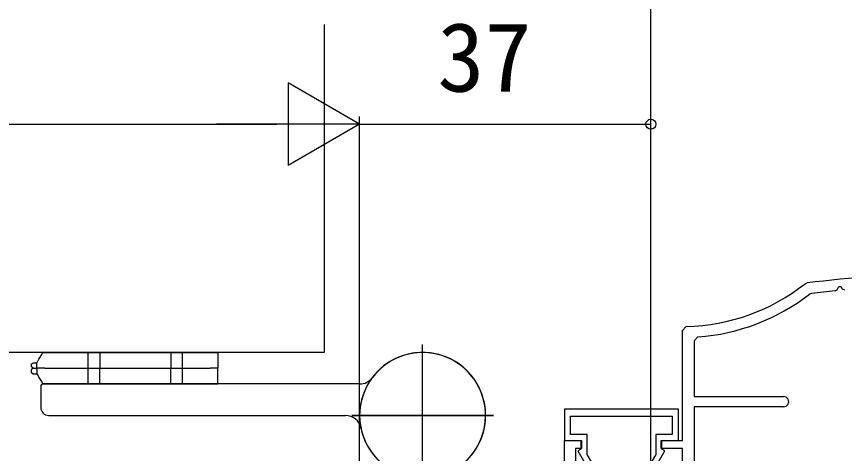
# Model space of a CAD drawing. Units: millimetres, scale not verified. Extents: x -525 to 525, y -783 to 779.
# Drawn here: x 140.2 to 245.3, y -356.3 to -300.8 of the extents above; entities that cross this region are included whole.
import ezdxf
from ezdxf.enums import TextEntityAlignment as Align

# ---------------------------------------------------------------- set-up
doc = ezdxf.new("R2010")
doc.units = ezdxf.units.MM
doc.header["$LTSCALE"] = 4
for name, color, linetype in [('0-3_YKK_11', 7, 'Continuous'), ('0-6_YKK_13', 4, 'Continuous'), ('0-7_YKK_D', 6, 'Continuous')]:
    doc.layers.add(name, color=color, linetype=linetype)
doc.styles.add('ＭＳ ゴシック', font='')
doc.styles.get('ＭＳ ゴシック').set_extended_font_data('MS Gothic')

msp = doc.modelspace()

# ---------------------------------------------------------------- linework, layer by layer
at = {"layer": '0-3_YKK_11'}
for p, q in [((240.342, -334.765), (240.597, -334.659)), ((241.149, -336.006), (240.9, -336.107)), ((244.187, -335.677), (244.416, -335.529))]:
    msp.add_line(p, q, dxfattribs=at)
for points in [[(244.416, -335.529), (244.655, -335.115), (244.886, -335.115), (245.057, -335.411), (245.347, -335.56)], [(237.621, -350.407), (226.271, -350.407), (226.271, -363.007), (209.771, -363.007), (209.771, -354.707), (211.971, -354.707), (211.971, -355.707), (211.171, -355.707), (211.171, -361.607), (224.771, -361.607), (224.771, -355.707), (222.071, -355.707), (222.071, -354.707), (224.771, -354.707), (224.771, -340.702), (225.261, -340.202)], [(226.734, -341.534), (226.271, -342.032), (226.271, -349.107), (237.621, -349.107)]]:
    msp.add_lwpolyline(points, dxfattribs=at)
msp.add_lwpolyline([(224.271, -350.707), (209.771, -350.707), (209.771, -354.707), (211.871, -354.707), (211.871, -355.807), (211.498, -356.022), (212.643, -358.007), (213.336, -357.607), (212.671, -356.454), (212.671, -353.907), (210.571, -353.907), (210.571, -351.607), (223.471, -351.607), (223.471, -353.907), (221.371, -353.907), (221.371, -356.454), (220.705, -357.607), (221.398, -358.007), (222.544, -356.022), (222.171, -355.807), (222.171, -354.707), (224.271, -354.707)], close=True, dxfattribs=at)
for centre, radius, start, end in [((274.771, -632.707), 300, 90.09565, 96.54097), ((224.771, -315.207), 25, 271.12352, 308.52511), ((224.771, -315.207), 26.4, 274.26385, 307.65893), ((274.771, -632.706), 298.599, 95.87868, 96.46505), ((237.621, -349.757), 0.65, 269.99999, 90.00001)]:
    msp.add_arc(centre, radius, start, end, dxfattribs=at)
at = {"layer": '0-6_YKK_13'}
for p, q in [((179.271, -301.856), (179.271, -343.507)), ((191.771, -360.507), (191.771, -342.507)), ((191.771, -360.507), (191.771, -342.507)), ((143.521, -343.507), (143.771, -343.507)), ((143.771, -343.507), (150.771, -343.507)), ((149.271, -347.507), (149.271, -343.507)), ((150.771, -343.507), (159.771, -343.507)), ((159.771, -343.507), (159.771, -345.507)), ((159.771, -343.507), (164.771, -343.507)), ((161.271, -347.507), (161.271, -343.507)), ((164.771, -343.507), (165.771, -343.507)), ((165.771, -343.507), (165.771, -345.507)), ((142.071, -345.007), (142.321, -344.807)), ((142.321, -344.807), (142.771, -344.807)), ((142.771, -345.507), (142.771, -344.807)), ((142.071, -345.007), (142.071, -345.307)), ((142.321, -345.507), (142.071, -345.307)), ((142.321, -345.507), (142.071, -345.707)), ((142.071, -345.707), (142.071, -346.007)), ((142.321, -345.507), (142.771, -345.507)), ((142.321, -345.507), (142.771, -345.507)), ((143.771, -345.507), (142.771, -345.507)), ((143.771, -345.507), (150.771, -345.507)), ((143.771, -345.507), (150.771, -345.507)), ((150.771, -347.507), (150.771, -345.507)), ((150.771, -345.507), (159.771, -345.507)), ((159.771, -345.507), (164.771, -345.507)), ((159.771, -345.507), (164.771, -345.507)), ((165.771, -345.507), (164.771, -345.507)), ((165.771, -345.507), (164.771, -345.507)), ((165.771, -347.507), (165.771, -345.507)), ((142.071, -346.007), (142.321, -346.207)), ((142.321, -346.207), (142.771, -346.207)), ((143.271, -347.807), (143.271, -350.507)), ((143.521, -347.507), (143.771, -347.507)), ((183.771, -347.507), (143.571, -347.507)), ((143.771, -347.507), (150.771, -347.507)), ((159.771, -347.507), (164.771, -347.507)), ((164.771, -347.507), (165.771, -347.507)), ((144.271, -351.507), (181.973, -351.507)), ((200.771, -351.507), (182.771, -351.507)), ((182.771, -351.507), (200.771, -351.507))]:
    msp.add_line(p, q, dxfattribs=at)
for points in [[(179.271, -343.507), (137.271, -343.507), (137.271, -301.856)], [(142.771, -344.807), (142.789, -344.776), (142.841, -344.685), (142.926, -344.537), (143.042, -344.338), (143.183, -344.093), (143.344, -343.813), (143.521, -343.507)], [(150.771, -343.507), (150.771, -345.507), (159.771, -345.507)], [(143.771, -345.507), (142.771, -345.507), (142.771, -346.207)], [(150.771, -347.507), (159.771, -347.507), (159.771, -345.507)], [(142.771, -346.207), (142.789, -346.237), (142.841, -346.328), (142.926, -346.476), (143.042, -346.675), (143.183, -346.92), (143.344, -347.2), (143.521, -347.507)]]:
    msp.add_lwpolyline(points, dxfattribs=at)
for centre, radius, start, end in [((191.771, -351.507), 8, 281.53696, 233.1301), ((191.771, -351.507), 8, 306.8699, 258.46304), ((191.771, -351.507), 8, 191.53696, 143.1301), ((183.771, -345.507), 2, 270, 323.1301), ((143.571, -347.807), 0.3, 90, 180), ((144.271, -350.507), 1, 180, 270), ((181.973, -353.507), 2, 11.53696, 90)]:
    msp.add_arc(centre, radius, start, end, dxfattribs=at)
at = {"layer": '0-7_YKK_D'}
for p, q in [((220.771, -362.307), (220.771, -117.472)), ((183.771, -314.507), (174.678, -309.257)), ((174.678, -309.257), (174.678, -319.757)), ((183.771, -363.007), (183.771, -313.507)), ((183.771, -351.219), (183.771, -313.507)), ((220.771, -348.007), (220.771, -313.507)), ((19.306, -314.507), (173.271, -314.507)), ((183.771, -314.507), (165.584, -314.507)), ((183.771, -314.507), (174.678, -319.757)), ((183.771, -314.507), (220.771, -314.507))]:
    msp.add_line(p, q, dxfattribs=at)
msp.add_circle((220.771, -314.507), 0.637, dxfattribs=at)

# ---------------------------------------------------------------- texts
at = {"layer": '0-7_YKK_D', "style": 'ＭＳ ゴシック'}
msp.add_text('37', height=8.798, dxfattribs=at).set_placement((193.646, -313.007), align=Align.BOTTOM_LEFT)

doc.saveas('drawing.dxf')
